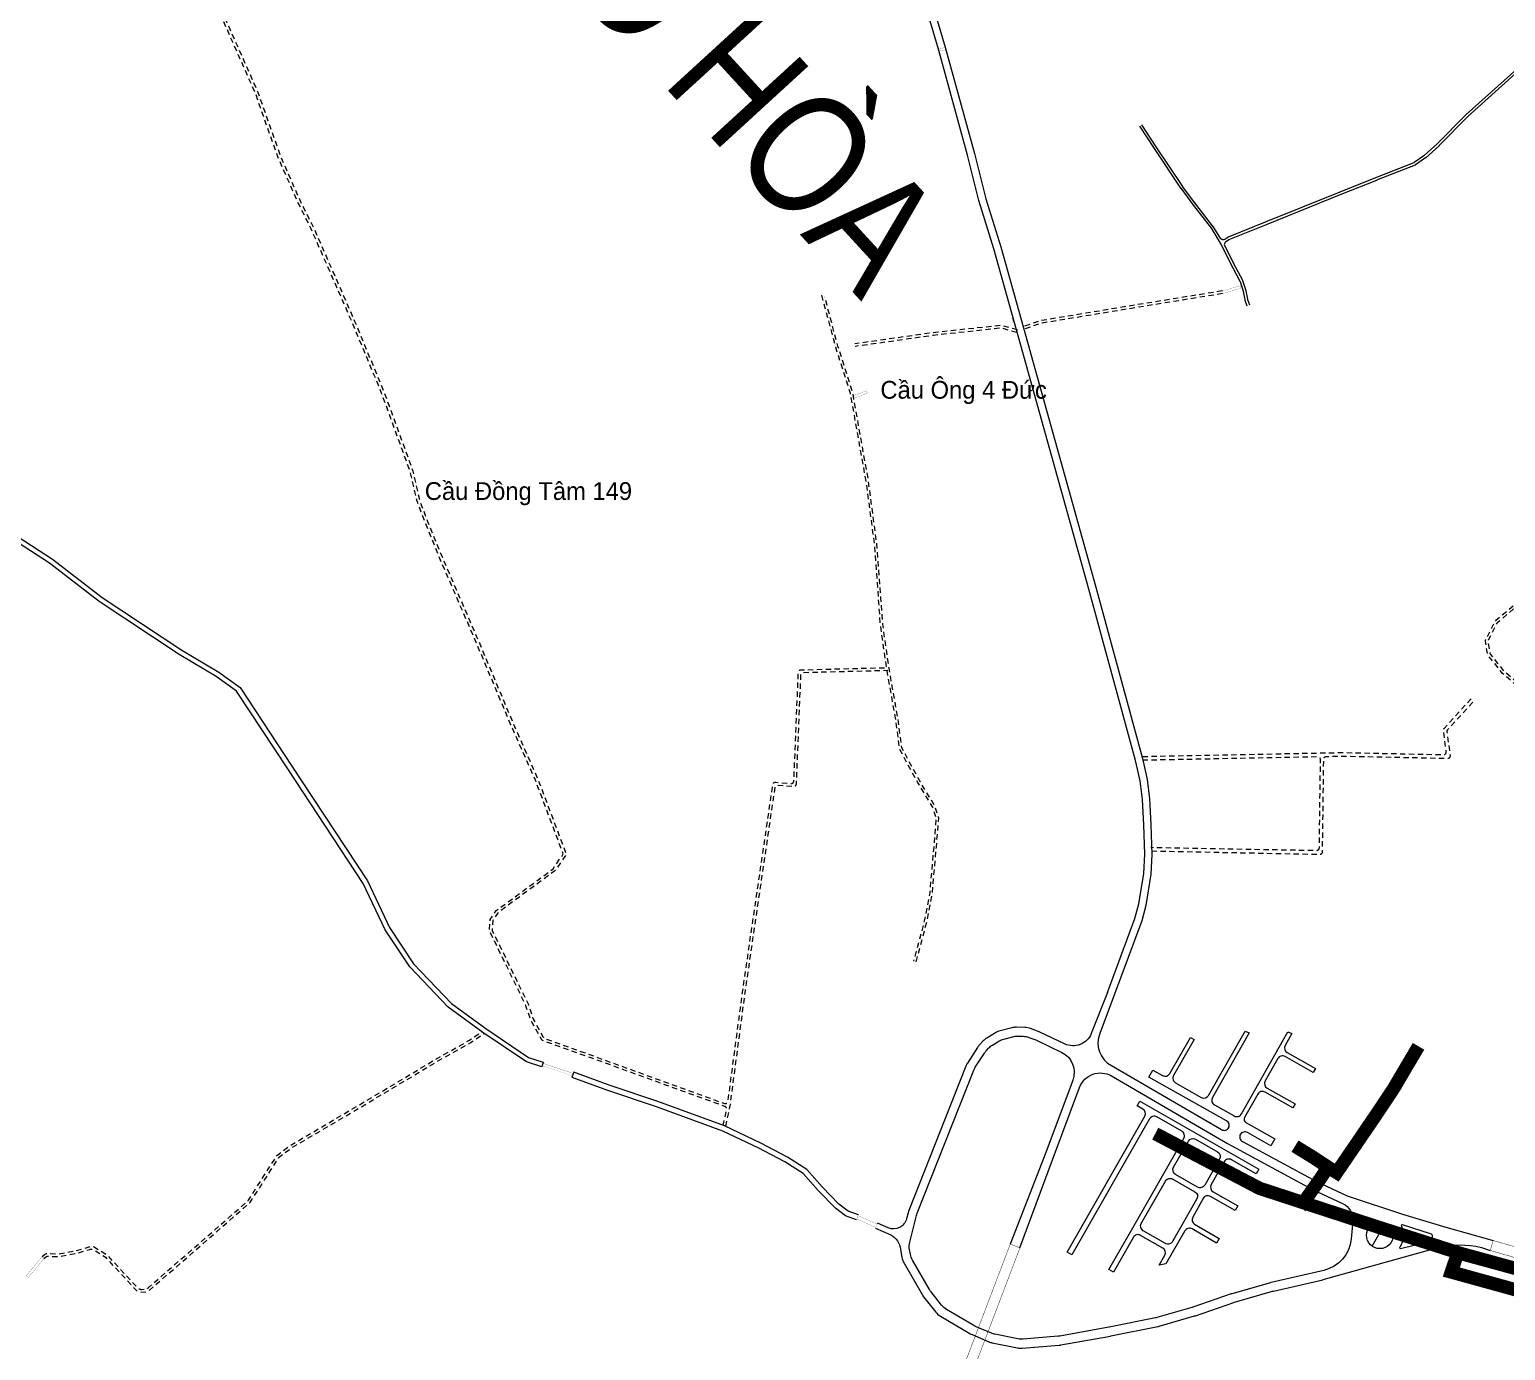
# Model space of a CAD drawing. Header units: metres. Extents: x 556238 to 587446, y 1177111 to 1219372.
# Drawn here: x 572483 to 574145, y 1194090 to 1195577 of the extents above; entities that cross this region are included whole.
import ezdxf

# ---------------------------------------------------------------- set-up
doc = ezdxf.new("R2010")
doc.units = ezdxf.units.M
doc.header["$MEASUREMENT"] = 0
for name, pattern in [('ACAD_ISO03W100', [30, 12, -18]), ('DASHED2', [0.375, 0.25, -0.125]), ('Xr_Nen GT$0$MON', [10, 6, -4])]:
    doc.linetypes.add(name, pattern=pattern)
for name, color, linetype, lineweight in [('CNTV-TEXT', 40, 'Continuous', 20), ('Pipe Existing_DTDH', 4, 'ACAD_ISO03W100', 40), ('Xr_Nen GT$0$CAU-CONG', 4, 'Continuous', 0), ('Xr_Nen GT$0$DUONG BT-NEN BT', 38, 'Continuous', 0), ('Xr_Nen GT$0$DUONG NHUA', 38, 'Continuous', 0), ('Xr_Nen GT$0$DUONG_DA', 38, 'Xr_Nen GT$0$MON', 0)]:
    doc.layers.add(name, color=color, linetype=linetype, lineweight=lineweight)
doc.styles.add('VNI-Helve-Condense_B', font='Vhelvcb.ttf')
doc.styles.add('Xr_Nen GT$0$VN', font='VAPTIMN0.TTF')

# ---------------------------------------------------------------- blocks, each defined once
blk = doc.blocks.new('DTDH_EXISTING_PIPE')
at = {"layer": 'Pipe Existing_DTDH', "color": 3, "linetype": 'DASHED2', "ltscale": 200, "const_width": 15, "elevation": 0.8, "flags": 128}
for points in [[(-1539.6, -4182.3), (-1882.6, -4501.9), (-2317.1, -4899.6), (-2584.3, -5141), (-3406.8, -5879.3), (-3416.1, -5887), (-3427.8, -5888.8), (-3441, -5888.6), (-3460.7, -5876.3), (-3609.7, -5833.6), (-3674.1, -5816)], [(-3822.8, -5719), (-3813, -5725.1), (-3770, -5662.1), (-3749.1, -5630.8), (-3736.1, -5608.7), (-3720.9, -5583)], [(-3673.4, -5816.2), (-3765.1, -5786.9), (-3899.8, -5742.9), (-4017.3, -5681.3)], [(-3676.6, -5815.3), (-3684, -5837.1), (-3613.3, -5856.6), (-3524.9, -5880.7), (-3483.6, -5894.2), (-3468.2, -5904.6), (-3460, -5914.7)]]:
    blk.add_lwpolyline(points, dxfattribs=at)
at = {"layer": 'Pipe Existing_DTDH', "color": 3, "linetype": 'DASHED2', "ltscale": 800, "const_width": 15, "elevation": 0.8, "flags": 128}
blk.add_lwpolyline([(-3854.3, -5764.3), (-3831.6, -5732.2), (-3822.8, -5719), (-3839.8, -5707.8), (-3860, -5695.4)], dxfattribs=at)

msp = doc.modelspace()

# ---------------------------------------------------------------- linework, layer by layer
at = {"layer": 'Xr_Nen GT$0$CAU-CONG', "flags": 128}
for points, const_width in [([(573505.855, 1195555.5), (573514.782, 1195557.357), (573515.31408, 1195554.79915), (573506.38708, 1195552.94215)], 0.2), ([(573826.47549, 1195280.20798), (573847.11749, 1195286.17398), (573846.28451, 1195289.05602), (573825.64251, 1195283.09002)], 0.2), ([(573410.85289, 1195165.30992), (573425.52289, 1195170.92392), (573426.59511, 1195168.12208), (573411.92511, 1195162.50808)], 0.2), ([(573095.29185, 1194402.26052), (573061.28685, 1194413.63552), (573060.33515, 1194410.79048), (573094.34015, 1194399.41548)], 0.2), ([(573435.87933, 1194229.09079), (573414.48433, 1194238.32679), (573416.06967, 1194241.99921), (573437.46467, 1194232.76321)], 0.2), ([(573409.236, 1193742.01), (573587.278, 1194210.118), (573598.20029, 1194205.96377), (573420.15829, 1193737.85577)], 0.5), ([(574131.04, 1194214.163), (574268.387, 1194174.178), (574265.1336, 1194163.00268), (574127.7866, 1194202.98768)], 0.5), ([(572479.52339, 1194174.53148), (572497.18668, 1194196.05847), (572499.5059, 1194194.15552), (572481.84261, 1194172.62852)], 0.2)]:
    msp.add_lwpolyline(points, close=True, dxfattribs=dict(at, const_width=const_width))
at = {"layer": 'Xr_Nen GT$0$CAU-CONG', "const_width": 0.2, "flags": 128}
for points in [[(573588.45569, 1195252.68542), (573589.694, 1195251.858), (573590.586, 1195248.299), (573589.83638, 1195247.17659)], [(573600.03674, 1195254.40158), (573599.29, 1195253.28), (573600.193, 1195249.727), (573601.43482, 1195248.9006)]]:
    msp.add_lwpolyline(points, dxfattribs=at)
at = {"layer": 'Xr_Nen GT$0$DUONG BT-NEN BT', "flags": 128}
for points in [[(574157.482, 1195533.00054), (574100.53132, 1195481.73737, 0.0143997066), (574100.4063, 1195481.61814), (574068.08831, 1195448.96979, -0.0135425687), (574067.97092, 1195448.85746), (574053.21, 1195435.47879, -0.0319607665), (574052.91027, 1195435.24014), (574042.2553, 1195427.81669, -0.0584458424), (574041.63916, 1195427.48665), (573998.45483, 1195410.4882, 0.0013755777), (573998.43949, 1195410.48211), (573958.50528, 1195394.50866, 0.0008464493), (573958.49585, 1195394.50487), (573874.32246, 1195360.50496, 0.0000137133), (573874.3223, 1195360.5049), (573832.64915, 1195343.66933, 0.0539336903), (573832.08028, 1195343.36465), (573828.78592, 1195341.11344, -0.4235416349), (573824.56393, 1195341.9772), (573816.51176, 1195354.60282, 0.0225193721), (573816.20109, 1195355.04474), (573796.11216, 1195381.0476, -0.0051435539), (573796.0377, 1195381.14606), (573781.67752, 1195400.5459, -0.011823923), (573781.51415, 1195400.77788), (573751.74287, 1195445.24981, -0.0017625579), (573751.71946, 1195445.28505), (573735.31345, 1195470.16987)], [(574156.26295, 1195527.86688), (574102.60261, 1195479.56545, 0.0143997066), (574102.47758, 1195479.44622), (574070.16322, 1195446.80153, -0.0135425687), (574070.04583, 1195446.68919), (574055.08246, 1195433.12704, -0.0319607665), (574054.78273, 1195432.88839), (574043.68154, 1195425.15404, -0.0584458424), (574043.0654, 1195424.82401), (573999.56132, 1195407.6997, 0.0013755777), (573999.54598, 1195407.69361), (573959.62415, 1195391.72511, 0.0008464493), (573959.61473, 1195391.72132), (573875.44604, 1195357.72332, 0.0000137133), (573875.44589, 1195357.72326), (573834.0738, 1195341.00931, 0.0539336903), (573833.50493, 1195340.70464), (573829.55012, 1195338.0021, 0.3761382439), (573828.56497, 1195334.17257), (573840.85756, 1195309.83715, 0.0057630371), (573840.88945, 1195309.77578), (573848.60569, 1195295.33701, -0.0429820673), (573848.80849, 1195294.8638), (573852.49438, 1195283.70294, -0.0350074419), (573852.59777, 1195283.2963), (573854.27734, 1195274.01372, 0.0399351621), (573854.3998, 1195273.5512), (573856.51232, 1195267.5536)], [(573732.80879, 1195468.51861), (573749.22062, 1195443.62495, 0.0017625579), (573749.24403, 1195443.58972), (573779.06066, 1195399.05004, 0.011823923), (573779.22403, 1195398.81806), (573793.64479, 1195379.33638, 0.0051435539), (573793.71925, 1195379.23792), (573813.69643, 1195353.3797, -0.029044142), (573814.08953, 1195352.80476), (573824.6448, 1195335.26135, -0.0184768929), (573824.75198, 1195335.06734), (573838.19539, 1195308.45366, 0.0057630371), (573838.22728, 1195308.3923), (573845.83804, 1195294.1509, -0.0429820673), (573846.04084, 1195293.67769), (573849.57976, 1195282.96186, -0.0350074419), (573849.68315, 1195282.55522), (573851.36801, 1195273.24342, 0.0399351621), (573851.49047, 1195272.7809), (573853.68271, 1195266.55694)]]:
    msp.add_lwpolyline(points, format="xyb", dxfattribs=at)
for points in [[(573416.30141, 1194242.98268), (573404.63342, 1194247.22173), (573394.37026, 1194255.16442), (573375.32079, 1194274.55195), (573358.14635, 1194294.22985), (573336.58727, 1194308.09094), (573306.38874, 1194323.76085)], [(573414.25259, 1194237.34332), (573401.70302, 1194241.90266), (573390.37596, 1194250.66871), (573370.91684, 1194270.47314), (573354.18559, 1194289.64326), (573333.57664, 1194302.89348), (573303.62526, 1194318.43515)], [(573994.62, 1194207.863), (574009.679, 1194233.945)]]:
    msp.add_lwpolyline(points, dxfattribs=at)
at = {"layer": 'Xr_Nen GT$0$DUONG NHUA', "flags": 128}
for points in [[(573696.78382, 1194493.28091), (573727.60718, 1194576.51034), (573731.92183, 1194593.01684), (573737.60304, 1194627.28296), (573738.78487, 1194648.91266), (573737.75449, 1194682.03177), (573736.26144, 1194710.59186), (573733.60173, 1194731.69973), (573728.335, 1194754.704), (573675.83951, 1194947.53384), (573594.47985, 1195239.49551), (573568.86255, 1195330.69241), (573551.96427, 1195384.89162), (573539.20183, 1195436.05663), (573506.44466, 1195555.24889), (573459.34934, 1195714.36143), (573433.72666, 1195815.65774), (573427.6259, 1195841.97903), (573419.04711, 1195986.71058), (573416.5606, 1196039.43228), (573414.509, 1196121.121), (573397.47712, 1196494.41272), (573391.9828, 1196615.11951)], [(572423.58374, 1195036.32582), (572508.74345, 1194981.24339), (572564.62934, 1194938.06225), (572654.56974, 1194878.64957), (572696.07493, 1194853.86444), (572720.09, 1194836.655), (572778.378, 1194748.313), (572863.40138, 1194618.91458), (572888.40487, 1194566.62581), (572915.48, 1194525.527), (572958.19412, 1194480.97411), (572996.6825, 1194452.87064), (573044.91347, 1194420.27313), (573061.48119, 1194414.88009), (573059.77877, 1194409.65019), (573042.475, 1194415.28283), (572993.51987, 1194448.36979), (572954.55935, 1194476.818), (572911.16289, 1194522.0826), (572883.60514, 1194563.91399), (572858.60023, 1194616.20575), (572773.78434, 1194745.28839), (572716.05945, 1194832.77692), (572693.05791, 1194849.26006), (572651.64256, 1194873.99153), (572561.42781, 1194933.58545), (572505.56294, 1194976.75035), (572420.67626, 1195031.65618)], [(573306.27583, 1194323.81833), (573265.70985, 1194343.13618), (573190.39459, 1194370.73145), (573135.80128, 1194388.8856), (573095.8562, 1194403.65189), (573093.7758, 1194398.02411), (573133.81391, 1194383.22343), (573188.41541, 1194365.06655), (573263.38287, 1194337.59872), (573303.69615, 1194318.4012)]]:
    msp.add_lwpolyline(points, dxfattribs=at)
for points in [[(573467.06581, 1195716.47844), (573514.1379, 1195557.44436), (573546.941, 1195438.085), (573559.67048, 1195387.05211), (573576.53375, 1195332.9652), (573602.184, 1195241.651), (573683.55231, 1194949.65832), (573736.09687, 1194756.6482), (573741.48906, 1194733.09595), (573744.23526, 1194711.3017), (573745.74799, 1194682.36502), (573746.79167, 1194648.81865), (573745.56715, 1194626.40784), (573739.75427, 1194591.34753), (573735.2469, 1194574.10371), (573688.30512, 1194447.35124, 0.3919305895), (573701.33737, 1194411.01), (573825.0283, 1194338.95715, 0.4186954446), (573833.27843, 1194341.20111), (573833.05953, 1194340.81178, 0.4140922756), (573830.7722, 1194348.98113), (573743.38382, 1194398.16203), (573747.97754, 1194405.90414), (573758.64177, 1194399.90239, 0.411477404), (573766.78555, 1194402.1397), (573790.15689, 1194442.77346), (573794.49111, 1194440.28054), (573771.19902, 1194399.78459, 0.4169550248), (573773.45735, 1194391.5643), (573802.38587, 1194375.28354, 0.413268979), (573810.54788, 1194377.55276), (573851.62672, 1194449.99605), (573856.2047, 1194447.93284), (573814.92433, 1194375.13414, 0.4151587771), (573817.20088, 1194366.94576), (573839.53571, 1194354.37589, 0.4143364481), (573847.70847, 1194356.66415), (573899.72445, 1194449.17972), (573904.42718, 1194447.34178), (573896.81732, 1194433.80689, 0.4140922756), (573899.10465, 1194425.63754), (573930.83403, 1194407.78071), (573928.3393, 1194403.44727), (573896.65854, 1194421.27674, 0.4143348596), (573888.4858, 1194418.98846), (573874.29674, 1194393.7518, 0.4140922756), (573876.58407, 1194385.58245), (573907.90648, 1194367.95466), (573905.41176, 1194363.62122), (573874.13796, 1194381.22165, 0.4143348596), (573865.96522, 1194378.93337), (573851.08357, 1194352.46488, 0.4140906874), (573852.60844, 1194347.01865), (573885.27121, 1194328.63629), (573880.78113, 1194320.83684), (573854.30187, 1194335.73898, 0.4143348596), (573846.12913, 1194333.4507), (573846.36519, 1194333.87055, 0.4192104944), (573848.74418, 1194325.65066), (573932.20689, 1194280.57773), (573966.5217, 1194264.54478), (574028.87322, 1194243.74024), (574077.66554, 1194229.23998), (574131.04, 1194214.163)], [(573696.78382, 1194493.28091), (573678.48987, 1194447.19627, -0.4350120012), (573648.50509, 1194435.48793), (573621.49846, 1194448.4794, 0.0226565784), (573619.83204, 1194449.18998), (573610.26419, 1194452.7669, 0.0850052598), (573603.63172, 1194454.02979), (573594.22078, 1194454.20443, 0.0675957098), (573588.87416, 1194453.57909), (573576.0036, 1194450.27326, 0.0743912114), (573570.55209, 1194447.96887), (573560.95761, 1194442.10708, 0.0647543949), (573556.93909, 1194438.87229), (573552.65966, 1194434.40305, 0.0486078418), (573550.26103, 1194431.35399), (573538.98736, 1194413.74327, 0.0482370631), (573537.23336, 1194410.31602), (573472.98742, 1194247.87674, 0.0323142641), (573472.19466, 1194245.41899), (573470.45026, 1194238.51297, -0.4628251929), (573449.92114, 1194228.43258), (573437.86918, 1194233.67777)], [(573598.20029, 1194205.96377), (573634.78556, 1194304.94714), (573665.39885, 1194386.58199, -0.4645325955), (573701.39078, 1194399.40594), (573831.88011, 1194323.39285), (573927.71071, 1194271.6408), (573961.50644, 1194255.85038, -0.3157472007), (573972.96, 1194235.93992), (573971.16046, 1194215.92214, -0.3244029519), (573940.29891, 1194180.52411), (573881.15674, 1194166.90243, 0.0130488731), (573880.14609, 1194166.64171), (573836.86002, 1194154.26181, 0.0134566624), (573835.83351, 1194153.9381), (573792.72754, 1194139.05807, -0.0129939484), (573791.73661, 1194138.74458), (573752.49795, 1194127.44365, -0.0203313982), (573750.91861, 1194127.05756), (573698.72586, 1194116.52637, -0.0054703978), (573698.29597, 1194116.44451), (573643.04121, 1194106.54842, -0.0240210711), (573641.13663, 1194106.30099), (573601.44789, 1194103.07298, -0.0695470805), (573595.92013, 1194103.39238), (573570.00484, 1194108.55363, -0.0511667688), (573566.10313, 1194109.75558), (573548.76007, 1194117.11009, -0.032947785), (573546.40898, 1194118.29535), (573515.56988, 1194136.48147, -0.0925707), (573510.03717, 1194141.30897), (573498.0786, 1194156.44225, -0.0360411705), (573496.46054, 1194158.82421), (573477.20324, 1194192.09841, -0.0868278447), (573474.83, 1194198.57131), (573473.86672, 1194203.9195, -0.1068078016), (573474.15902, 1194212.36269), (573481.7317, 1194242.34274, -0.0323142641), (573482.52447, 1194244.80049), (573546.17682, 1194405.73894, -0.0482370631), (573547.93082, 1194409.16619), (573558.15775, 1194425.1418, -0.0486078418), (573560.55638, 1194428.19086), (573563.26242, 1194431.01692, -0.0647543948), (573567.28094, 1194434.25171), (573574.48893, 1194438.65546, -0.0743912114), (573579.94044, 1194440.95984), (573590.04651, 1194443.55561, -0.0675957098), (573595.39313, 1194444.18095), (573601.734, 1194444.06329, -0.0850052598), (573608.36647, 1194442.8004), (573615.90561, 1194439.98191, -0.0226565784), (573617.57203, 1194439.27132), (573645.17115, 1194425.99483, -0.3875747566), (573657.76117, 1194394.73938), (573655.31986, 1194388.18543), (573625.442, 1194308.511), (573587.278, 1194210.118)], [(573435.47482, 1194228.17623), (573452.95803, 1194220.56727, -0.2401893784), (573463.64205, 1194204.27349), (573463.64205, 1194204.27349, 0.1068078016), (573463.64205, 1194204.27349), (573465.29852, 1194195.07666, 0.0868278447), (573467.67176, 1194188.60376), (573488.16705, 1194153.19047, 0.0360411705), (573489.78511, 1194150.80851), (573503.34898, 1194133.64377, 0.0925707), (573508.8817, 1194128.81626), (573541.89757, 1194109.34648, 0.032947785), (573544.24867, 1194108.16122), (573563.14364, 1194100.14859, 0.0511667688), (573567.04536, 1194098.94665), (573595.33768, 1194093.31198, 0.0695470805), (573600.86545, 1194092.99259), (573642.4264, 1194096.37287, 0.0240210711), (573644.33098, 1194096.6203), (573700.1666, 1194106.62042, 0.0054703978), (573700.5965, 1194106.70228), (573753.29526, 1194117.33558, 0.0203313982), (573754.8746, 1194117.72166), (573794.75393, 1194129.20711, 0.0129939484), (573795.74486, 1194129.52061), (573838.84209, 1194144.39761, -0.0134566624), (573839.86859, 1194144.72132), (573882.6449, 1194156.95543, -0.0130488731), (573883.65555, 1194157.21615), (573939.23314, 1194170.01683, 0.011590369), (573939.50265, 1194170.08552), (574067.42667, 1194205.83697, -0.1210516433), (574117.83762, 1194206.40986), (574127.7866, 1194202.98768)]]:
    msp.add_lwpolyline(points, format="xyb", dxfattribs=at)
for points in [[(573864.21904, 1194289.19358), (573836.41297, 1194305.09039, 0.4145254383), (573828.22305, 1194302.8539), (573813.55273, 1194277.12963, 0.4137272949), (573815.78373, 1194268.9502), (573843.49351, 1194253.08653), (573840.51249, 1194247.87947), (573812.82866, 1194263.72828, 0.4146999971), (573804.63563, 1194261.49358), (573792.6833, 1194240.53527, 0.4129655631), (573794.90076, 1194232.36361), (573822.61935, 1194216.39898), (573819.6248, 1194211.19969), (573791.9727, 1194227.12602, 0.4154626639), (573783.76613, 1194224.89909), (573762.61243, 1194187.80626), (573754.87437, 1194186.34923), (573761.21727, 1194197.47144, 0.4129655631), (573758.99981, 1194205.64309), (573734.11344, 1194219.97649, 0.4155172393), (573725.90632, 1194217.74859), (573703.55928, 1194178.5463), (573698.34672, 1194181.5177), (573725.17226, 1194228.5764), (573782.64465, 1194328.91286, 0.4144549583), (573780.41617, 1194337.10391), (573752.17786, 1194353.24783, 0.4142715328), (573743.99051, 1194351.01586), (573656.65372, 1194198.17956), (573651.44428, 1194201.15644), (573738.78285, 1194353.99584, 0.4141555943), (573736.55133, 1194362.18156), (573730.0926, 1194365.87403), (573733.07051, 1194371.08287), (573867.19696, 1194294.40242)], [(573823.02053, 1194305.84291), (573806.31235, 1194276.54526, -0.4151589159), (573798.11118, 1194274.31523), (573773.34284, 1194288.54649, -0.4138217961), (573771.12562, 1194296.73109), (573787.85841, 1194325.94353, -0.4139722076), (573796.04271, 1194328.17017), (573820.78643, 1194314.02412, -0.4139017552)], [(573797.39522, 1194260.90915), (573770.13444, 1194213.10761, -0.415462664), (573761.92787, 1194210.88068), (573737.05472, 1194225.20647, -0.4135184003), (573734.84289, 1194233.38796), (573762.17901, 1194281.11191, -0.4146054372), (573770.37456, 1194283.3321), (573795.17237, 1194269.08391, -0.4132688404)], [(574027.69394, 1194230.31185, -0.2562592309), (574025.77485, 1194206.72544, 0.6814404693), (574026.84639, 1194205.2034), (574060.38741, 1194213.37378, 0.3403514694), (574062.67681, 1194216.22963), (574062.72522, 1194218.69396, 0.3323143043), (574060.6327, 1194221.61252), (574028.90911, 1194231.67331, 0.6474913192)]]:
    msp.add_lwpolyline(points, format="xyb", close=True, dxfattribs=at)
at = {"layer": 'Xr_Nen GT$0$DUONG NHUA'}
msp.add_circle((574003.41058, 1194220.0642), 15.05859, dxfattribs=at)
at = {"layer": 'Xr_Nen GT$0$DUONG_DA', "flags": 128}
for points in [[(572485.72893, 1196084.6561), (572560.70926, 1196130.21661), (572640.35824, 1196179.24191), (572741.93018, 1196243.02647), (572758.14474, 1196248.58246), (572800.1413, 1196235.23841), (572921.30639, 1196191.50311), (573081.54526, 1196131.51554), (573147.39394, 1196102.85902, -0.2030189151), (573149.00542, 1196101.16263), (573155.64887, 1196083.46675), (573168.89688, 1196032.97002), (573189.93323, 1195968.61023), (573203.88686, 1195907.88115), (573230.87729, 1195805.82448), (573271.1103, 1195656.27653), (573292.02737, 1195585.32024), (573316.02859, 1195497.37781), (573343.80481, 1195395.04839), (573369.60403, 1195297.51826), (573390.38231, 1195220.3284), (573407.02754, 1195167.99516), (573415.97061, 1195117.37471), (573424.74385, 1195068.60465), (573434.09149, 1194998.2277), (573438.59641, 1194937.38415), (573440.74149, 1194907.6629), (573447.8717, 1194857.73646), (573458.06341, 1194800.48058), (573462.22257, 1194767.76435), (573483.43887, 1194728.82264), (573499.68862, 1194702.0279), (573503.64804, 1194689.50052), (573501.06913, 1194657.04344), (573496.54587, 1194605.24702), (573490.52298, 1194574.07405), (573478.46094, 1194528.76133)], [(573481.35998, 1194527.98962), (573493.44878, 1194573.40284), (573499.52094, 1194604.83085), (573504.05877, 1194656.79413), (573506.68498, 1194689.84645), (573502.44057, 1194703.2755), (573486.04003, 1194730.3189), (573465.12734, 1194768.70334), (573461.03005, 1194800.9329), (573450.8343, 1194858.21154), (573443.72616, 1194907.98334), (573441.58843, 1194937.60289), (573437.07686, 1194998.53622), (573427.70866, 1195069.06796), (573418.92404, 1195117.90125), (573409.94701, 1195168.71395), (573393.26165, 1195221.17338), (573372.50261, 1195298.29175), (573346.70258, 1195395.82494), (573318.92329, 1195498.16569), (573294.91353, 1195586.1394), (573273.998, 1195657.09047), (573233.77594, 1195806.59769), (573206.79969, 1195908.60075), (573192.82677, 1195969.41377), (573171.77609, 1196033.81744), (573158.51159, 1196084.377), (573153.21905, 1196098.47453, -0.6624842512), (573154.55428, 1196099.74293), (573156.06244, 1196099.0866)], [(573264.07933, 1194343.51046), (573267.95739, 1194361.59816, 0.3748740811), (573266.04531, 1194365.0479), (573061.01568, 1194439.27691, -0.1817876794), (573059.41016, 1194440.64857), (573047.14921, 1194462.87292), (573041.5588, 1194479.42789), (573000.90115, 1194562.64883), (573001.62116, 1194575.42826), (573008.55182, 1194585.53565), (573072.43654, 1194632.46881), (573084.05763, 1194649.30171), (573052.54442, 1194732.55183), (573024.35979, 1194796.24846), (572984.05191, 1194891.99154), (572947.14827, 1194976.94301), (572928.49098, 1195022.33862), (572919.42549, 1195046.42429), (572911.76814, 1195079.54786), (572879.45107, 1195168.17113), (572846.24895, 1195248.11518), (572799.80831, 1195353.8661), (572785.06362, 1195383.19229), (572762.64866, 1195434.00351), (572737.29452, 1195505.93034), (572694.67675, 1195601.89306), (572668.46126, 1195658.80114), (572645.39243, 1195717.68846), (572600.35849, 1195819.2275), (572561.93758, 1195906.97005), (572520.37279, 1196005.68708), (572503.0987, 1196048.05377), (572485.84226, 1196085.09001)], [(572488.56157, 1196086.35703), (572505.84898, 1196049.25432), (572523.14432, 1196006.83552), (572564.69422, 1195908.15386), (572603.10374, 1195820.43732), (572648.16162, 1195718.84429), (572671.22265, 1195659.97688), (572697.41016, 1195603.12955), (572740.08445, 1195507.03957), (572765.43983, 1195435.10922), (572787.77788, 1195384.47233), (572802.52369, 1195355.1439), (572849.00791, 1195249.29376), (572882.24693, 1195169.26087), (572914.64962, 1195080.4028), (572922.30347, 1195047.29436), (572931.28285, 1195023.43747), (572949.91173, 1194978.11099), (572986.81027, 1194893.17126), (573027.11421, 1194797.43754), (573055.32107, 1194733.69068), (573087.4204, 1194648.89218), (573074.61895, 1194630.34957), (573010.73817, 1194583.41931), (573004.56927, 1194574.42282), (573003.94046, 1194563.26202), (573044.33923, 1194480.57098), (573049.90565, 1194464.08705), (573061.49205, 1194443.0854, 0.1817876794), (573063.09757, 1194441.71374), (573265.50444, 1194368.43428, 0.4785826083), (573269.49932, 1194370.85821), (573286.1452, 1194495.57278, -0.0027001837), (573286.14966, 1194495.60487), (573296.36317, 1194566.29576, -0.0005826789), (573296.36417, 1194566.30268), (573320.04689, 1194727.56163, -0.3966853038), (573323.27155, 1194730.11473), (573340.41408, 1194728.64365, 0.4273508525), (573343.66806, 1194731.50982), (573348.67694, 1194853.72583, -0.3949555677), (573351.59873, 1194856.60203), (573449.3019, 1194859.06807)], [(574424.19792, 1194759.84269), (574414.73689, 1194758.11011, -0.0342837858), (574414.19246, 1194758.04856), (574381.72247, 1194756.61767, -0.02003071), (574381.40211, 1194756.6164), (574332.15742, 1194758.39355, -0.0009398998), (574332.14239, 1194758.39412), (574267.77118, 1194760.95953, -0.0210991382), (574267.43488, 1194760.98718), (574231.60875, 1194765.4604, -0.0553011633), (574230.75081, 1194765.66554), (574211.22478, 1194772.68698, -0.1623643782), (574209.23632, 1194774.25303), (574179.33509, 1194819.71712, 0.0693710105), (574178.60649, 1194820.54738), (574142.05405, 1194852.09225, -0.0459099983), (574141.54533, 1194852.61999), (574125.46518, 1194872.69755, -0.1296129255), (574124.63819, 1194874.56191), (574122.40851, 1194888.4035, -0.1584125939), (574122.78901, 1194890.8466), (574133.06181, 1194911.13452, -0.1020671765), (574134.06819, 1194912.39921), (574163.97992, 1194937.35015, -0.0322195041), (574164.3958, 1194937.65388), (574183.36559, 1194949.71647, -0.0678243644), (574184.34705, 1194950.16771), (574211.55546, 1194958.45044, 0.0006691241), (574211.56569, 1194958.45357), (574241.75524, 1194967.73218, 0.046719428), (574242.44467, 1194968.01683), (574258.16855, 1194976.30151, 0.077647522), (574259.15914, 1194977.0389), (574265.48586, 1194983.48691, 0.0430164303), (574265.92312, 1194984.01678), (574277.26367, 1195000.4537, -0.0100248756), (574277.35738, 1195000.58386), (574288.01084, 1195014.77245, 0.0390226827), (574288.34517, 1195015.29863), (574297.37232, 1195032.30333, -0.016746453), (574297.50578, 1195032.53559), (574310.57981, 1195053.62202, -0.0600661218), (574311.17821, 1195054.36963), (574321.33432, 1195064.33281, -0.0333706011), (574321.73909, 1195064.68008), (574332.77653, 1195072.93878, -0.0192501572), (574333.02997, 1195073.11361), (574367.20772, 1195094.79861, 0.0231599556), (574367.51093, 1195095.01129), (574383.44474, 1195107.32684, 0.0335984716), (574383.8466, 1195107.68299), (574395.9859, 1195119.9923, 0.0676814373), (574396.6325, 1195120.85481), (574408.74632, 1195142.48663)], [(574423.65752, 1194762.79362), (574414.39907, 1194761.09813, -0.0342837858), (574413.85464, 1194761.03658), (574381.71051, 1194759.62006, -0.02003071), (574381.39015, 1194759.61878), (574332.27125, 1194761.3914, -0.0009398998), (574332.25622, 1194761.39197), (574268.0172, 1194763.95211, -0.0210991382), (574267.6809, 1194763.97976), (574232.3107, 1194768.39605, -0.0553011633), (574231.45276, 1194768.60119), (574213.18146, 1194775.17144, -0.1623643782), (574211.193, 1194776.73749), (574181.61176, 1194821.71505, 0.0693710105), (574180.88316, 1194822.5453), (574144.22306, 1194854.18308, -0.0459099983), (574143.71434, 1194854.71082), (574128.3012, 1194873.95555, -0.1296129255), (574127.47421, 1194875.81991), (574125.52538, 1194887.91807, -0.1584125939), (574125.90587, 1194890.36117), (574135.4587, 1194909.22719, -0.1020671765), (574136.46507, 1194910.49188), (574165.75299, 1194934.92245, -0.0322195041), (574166.16886, 1194935.22618), (574184.63037, 1194946.96556, -0.0678243644), (574185.61182, 1194947.4168), (574212.43297, 1194955.58165, 0.0006691241), (574212.4432, 1194955.58478), (574242.90512, 1194964.9471, 0.046719428), (574243.59455, 1194965.23174), (574259.98165, 1194973.86586, 0.077647522), (574260.97224, 1194974.60326), (574267.80832, 1194981.57039, 0.0430164303), (574268.24558, 1194982.10026), (574279.69881, 1194998.70051, -0.0100248756), (574279.79252, 1194998.83066), (574290.55066, 1195013.15867, 0.0390226827), (574290.88499, 1195013.68485), (574299.97497, 1195030.8079, -0.016746453), (574300.10842, 1195031.04015), (574312.93889, 1195051.73375, -0.0600661218), (574313.53729, 1195052.48136), (574323.29211, 1195062.05087, -0.0333706011), (574323.69689, 1195062.39815), (574334.48132, 1195070.46754, -0.0192501572), (574334.73475, 1195070.64237), (574368.93234, 1195092.33995, 0.0231599556), (574369.23555, 1195092.55263), (574385.43905, 1195105.07662, 0.0335984716), (574385.84091, 1195105.43278), (574398.40838, 1195118.17625, 0.0676814373), (574399.05497, 1195119.03876), (574410.86168, 1195140.35937)], [(573266.94151, 1194342.54965), (573271.70132, 1194364.74993, 0.0196319912), (573271.74161, 1194364.98195), (573289.11669, 1194495.15982, -0.0027001837), (573289.12115, 1194495.19192), (573299.33183, 1194565.86332, -0.0005826789), (573299.33284, 1194565.87023), (573322.60463, 1194724.33111, -0.3966853038), (573325.82929, 1194726.88422), (573343.2831, 1194725.38642, 0.4273508525), (573346.53709, 1194728.25258), (573351.55945, 1194850.79763, -0.3949555677), (573354.48124, 1194853.67383), (573449.3776, 1194856.06902)], [(573736.18189, 1194759.11562), (573961.56253, 1194763.52422, -0.0101769382), (573961.68464, 1194763.52412), (574075.20934, 1194761.12293, 0.4599821423), (574078.24647, 1194764.51875), (574075.07911, 1194788.27396, -0.2214753886), (574075.83592, 1194790.69171), (574106.52209, 1194824.34751)], [(573746.34549, 1194652.77313), (573935.80801, 1194648.93257, 0.4162732795), (573938.86855, 1194651.89224), (573940.24981, 1194756.20439, -0.4046392481), (573943.19087, 1194759.16409), (573961.55935, 1194759.52339, -0.0101769382), (573961.68146, 1194759.52329), (574079.79112, 1194757.02512, 0.4599821423), (574082.82824, 1194760.42094), (574079.29026, 1194786.95576, -0.2214753886), (574080.04708, 1194789.37352), (574109.47791, 1194821.65249)], [(573736.26011, 1194755.11638), (573933.18741, 1194758.96842, -0.4238531372), (573936.24581, 1194755.92927), (573934.92194, 1194655.95082, -0.4157295357), (573931.86696, 1194652.99105), (573745.65015, 1194656.42042)], [(572497.38144, 1194196.2555), (572499.6298, 1194198.14433, -0.1892186388), (572503.78498, 1194199.54303), (572515.04764, 1194198.98715, 0.0599267984), (572516.47719, 1194199.08795), (572535.27129, 1194202.70448, 0.0242457103), (572535.83637, 1194202.84192), (572551.36888, 1194207.42749, -0.2157254404), (572556.26912, 1194206.74758), (572569.29285, 1194198.53131, -0.0640093215), (572570.47219, 1194197.55666), (572604.70888, 1194160.97511, 0.2284875327), (572609.56926, 1194159.09423), (572613.14694, 1194159.38116, 0.1605472144), (572616.60906, 1194160.83842), (572728.43469, 1194258.28256, 0.071511111), (572729.54932, 1194259.57611), (572761.2069, 1194309.1348, -0.0908223171), (572762.67991, 1194310.71723), (572776.77958, 1194321.21607, -0.0271456065), (572777.32206, 1194321.57598), (572860.48254, 1194370.46783, 0.0018736645), (572860.52122, 1194370.49077), (572939.45263, 1194417.69583, -0.0060409964), (572939.57794, 1194417.76874), (572978.30985, 1194439.67963, 0.0204342943), (572978.72631, 1194439.93823), (572992.37425, 1194449.20629)], [(572499.31114, 1194193.95849), (572500.65795, 1194195.08994, -0.1892186388), (572504.81313, 1194196.48863), (572515.26017, 1194195.97301, 0.0599267984), (572516.68972, 1194196.07381), (572535.98111, 1194199.78603, 0.0242457103), (572536.54619, 1194199.92347), (572550.91633, 1194204.16588, -0.2157254404), (572555.81657, 1194203.48597), (572567.36601, 1194196.19979, -0.0640093215), (572568.54534, 1194195.22515), (572603.5069, 1194157.86908, 0.2284875327), (572608.36728, 1194155.98819), (572614.37237, 1194156.4698, 0.1605472144), (572617.83449, 1194157.92706), (572730.73073, 1194256.30412, 0.071511111), (572731.84535, 1194257.59768), (572763.43931, 1194307.05676, -0.0908223171), (572764.91232, 1194308.63918), (572778.44054, 1194318.71252, -0.0271456065), (572778.98302, 1194319.07243), (572862.01269, 1194367.88737, 0.0018736645), (572862.05137, 1194367.91031), (572940.96132, 1194415.10254, -0.0060409964), (572941.08663, 1194415.17544), (572979.89375, 1194437.12888, 0.0204342944), (572980.31021, 1194437.38749), (572995.00471, 1194447.36624)]]:
    msp.add_lwpolyline(points, format="xyb", dxfattribs=at)
for points in [[(573825.81938, 1195283.12974), (573738.30188, 1195268.96733), (573622.46783, 1195249.82064), (573601.72036, 1195243.07755)], [(573826.29862, 1195280.16826), (573738.78612, 1195266.00667), (573623.18012, 1195246.89767), (573602.64764, 1195240.22445)], [(573595.34536, 1195239.28952), (573577.12804, 1195244.40728), (573500.4552, 1195236.09765), (573412.09666, 1195223.61195)], [(573594.53398, 1195236.40133), (573576.87485, 1195241.36228), (573500.8268, 1195233.12035), (573412.51641, 1195220.64146)]]:
    msp.add_lwpolyline(points, dxfattribs=at)

# ---------------------------------------------------------------- texts
at = {"layer": 'Xr_Nen GT$0$CAU-CONG', "char_height": 20, "attachment_point": 1, "style": 'Xr_Nen GT$0$VN'}
for s, insert in [('Caàu OÂng 4 Ñöùc', (573441.05823, 1195181.88294)), ('Caàu Ñoàng Taâm 149', (572928.05823, 1195067.88294))]:
    msp.add_mtext_dynamic_manual_height_columns(s, width=296.9417653, gutter_width=100, heights=[0], dxfattribs=dict(at, insert=insert))

# ---------------------------------------------------------------- next in the draw order: texts
at = {"layer": 'CNTV-TEXT', "color": 5, "insert": (573139.82364, 1195673.76013), "char_height": 135, "width": 973.4768786, "attachment_point": 5, "rotation": 312.5, "style": 'VNI-Helve-Condense_B', "bg_fill": 3, "box_fill_scale": 1.2, "bg_fill_color": 256, "bg_fill_transparency": 0}
msp.add_mtext('XAÕ ÑÖÙC HOØA', dxfattribs=at)

# ---------------------------------------------------------------- next in the draw order: block references
at = {"layer": 'Pipe Existing_DTDH', "linetype": 'ByBlock'}
msp.add_blockref('DTDH_EXISTING_PIPE', (577767.86613, 1200015.74782, -0.796), dxfattribs=at)

doc.saveas('drawing.dxf')
